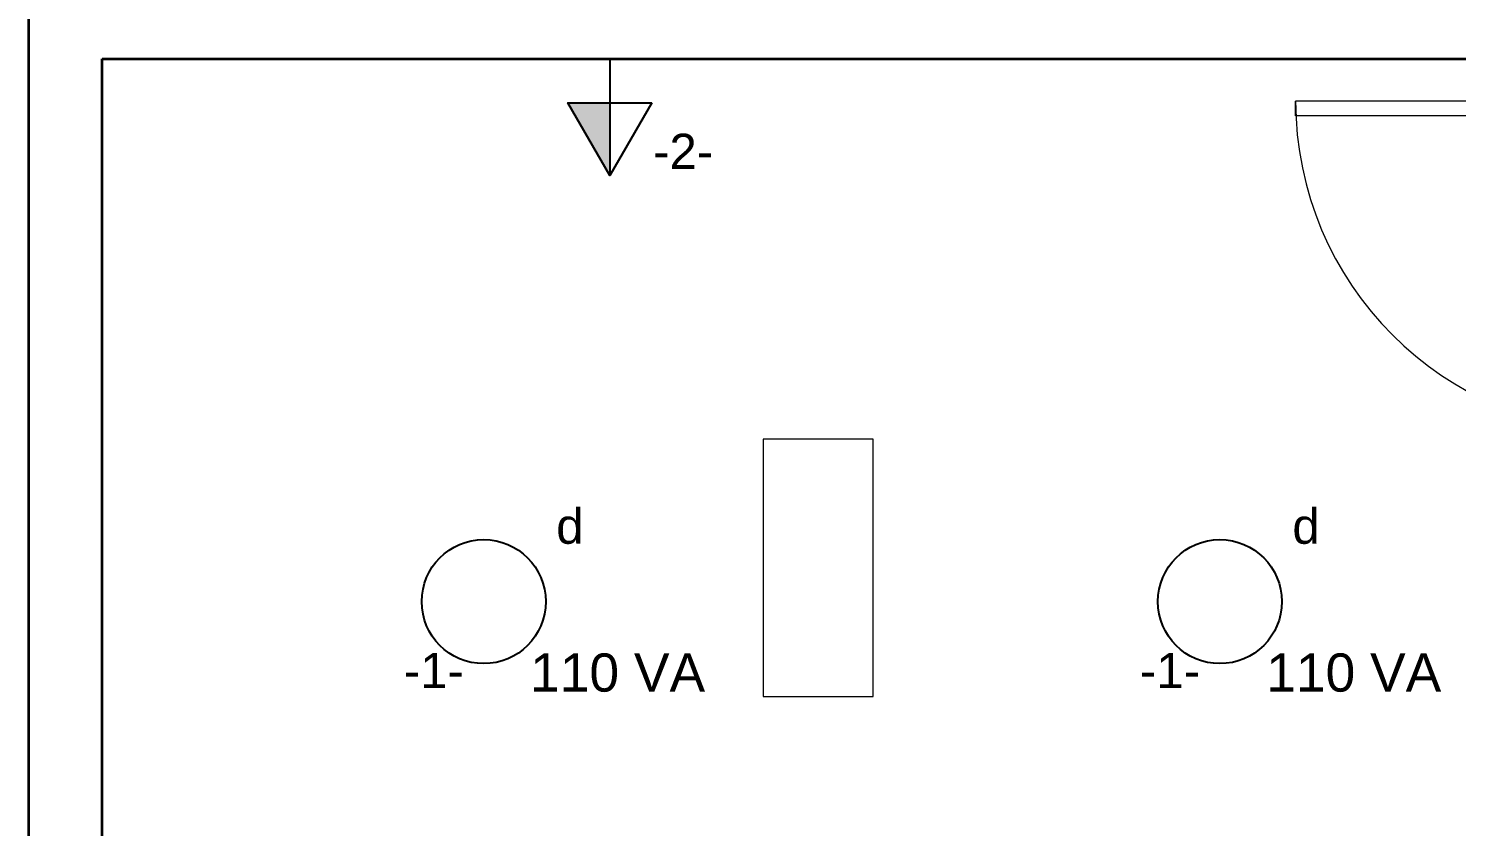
# Model space of a CAD drawing. Header units: metres. Extents: x -182 to 99, y 70 to 113.
# Drawn here: x -91.223 to -87.335, y 86.432 to 88.603 of the extents above; entities that cross this region are included whole.
import ezdxf

# ---------------------------------------------------------------- set-up
doc = ezdxf.new("R2010")
doc.units = ezdxf.units.M
doc.header["$LTSCALE"] = 0.01
for name, color, linetype, lineweight in [('A-DOOR', 1, 'Continuous', 9), ('A-DOOR-FRAM', 1, 'Continuous', 13), ('A-WALL', 2, 'Continuous', 9), ('S-COLS', 6, 'Continuous', 9)]:
    doc.layers.add(name, color=color, linetype=linetype, lineweight=lineweight)
doc.layers.add('Elétrica', color=7, linetype='Continuous')
doc.styles.add('Arial', font='arial.ttf', dxfattribs={"height": 0.295059880239521})

# ---------------------------------------------------------------- blocks, each defined once
blk = doc.blocks.new('Puerta de 1 hoja - 90 x 210 cm-173611-Planta Baja')
at = {"layer": 'A-DOOR', "lineweight": 13}
for p, q in [((0.6768665836338023, 0.9499999999999847), (0.716866583633804, 0.9499999999999847)), ((0.6768665836338023, 0.0700000000000198), (0.6768665836338023, 0.9499999999999847)), ((0.7168665836338028, 0.0600000000000198), (0.7168665836338028, 0.9499999999999847)), ((0.7018665836337856, 0.0700000000000198), (0.6768665836338023, 0.0700000000000198)), ((0.7018665836337856, 0.0600000000000198), (0.7018665836337856, 0.0700000000000198)), ((0.7168665836338028, 0.0600000000000198), (0.7018665836337856, 0.0600000000000198))]:
    blk.add_line(p, q, dxfattribs=at)
blk.add_arc((0.7168665836338071, 0.0499999999999811), 0.9000000000000028, 90.00000000000017, 179.9999999999998, dxfattribs=at)
at = {"layer": 'A-DOOR-FRAM'}
for p, q in [((-0.183133416366197, 0.0600000000000134), (-0.2531334163661975, 0.0600000000000134)), ((-0.2531334163661975, 0.0600000000000134), (-0.2531334163661973, 0.0499999999999999)), ((-0.1831334163661966, 0.0499999999999999), (-0.183133416366197, 0.0600000000000134)), ((-0.1581334163661957, 0.05000000000001), (-0.1831334163661958, 0.0500000000000103)), ((-0.1581334163661959, 0.014999999999995), (-0.1581334163661957, 0.05000000000001)), ((0.716866583633802, 0.0500000000000074), (0.6918665836338023, 0.0500000000000075)), ((0.6918665836338023, 0.0500000000000075), (0.6918665836338019, 0.0149999999999923)), ((0.7868665836338021, 0.0600000000000134), (0.7168665836338014, 0.0600000000000134)), ((0.7168665836338014, 0.0600000000000134), (0.7168665836338014, 0.0499999999999999)), ((0.7868665836338021, 0.0499999999999999), (0.7868665836338021, 0.0600000000000134)), ((-0.1481334163661962, 0.0149999999999951), (-0.1581334163661959, 0.014999999999995)), ((-0.1481334163661963, -0.0499999999999996), (-0.1481334163661962, 0.0149999999999951)), ((0.6918665836338019, 0.0149999999999923), (0.6818665836338021, 0.0149999999999923)), ((0.6818665836338021, 0.0149999999999923), (0.6818665836338019, -0.0500000000000022)), ((-0.2581334163661972, -0.05), (-0.2581334163661972, -0.0599999999999967)), ((-0.2581334163661972, -0.0599999999999967), (-0.1831334163661972, -0.0599999999999967)), ((-0.1831334163661972, -0.0599999999999967), (-0.1831334163661972, -0.05)), ((-0.1831334163661961, -0.0499999999999993), (-0.1481334163661963, -0.0499999999999996)), ((0.6818665836338019, -0.0500000000000022), (0.7168665836338014, -0.0500000000000023)), ((0.7168665836338018, -0.05), (0.7168665836338018, -0.0599999999999967)), ((0.7168665836338018, -0.0599999999999967), (0.7918665836338019, -0.0599999999999967)), ((0.7918665836338019, -0.0599999999999967), (0.7918665836338019, -0.05))]:
    blk.add_line(p, q, dxfattribs=at)
blk = doc.blocks.new('Pilar rectangular hormigón - 300 x 700 mm-506285-Planta Baja')
at = {"layer": 'S-COLS'}
for p, q in [((0.1499999999999999, 0.35), (-0.1500000000000001, 0.35)), ((-0.1500000000000001, 0.35), (-0.1500000000000001, -0.3499999999999998)), ((0.1499999999999999, -0.3499999999999998), (0.1499999999999999, 0.35)), ((-0.1500000000000001, -0.3499999999999998), (0.1499999999999999, -0.3499999999999998))]:
    blk.add_line(p, q, dxfattribs=at)

msp = doc.modelspace()

# ---------------------------------------------------------------- hatches: boundary and pattern name
at = {"layer": 'Elétrica'}
msp.add_hatch(color=256, dxfattribs=at).paths.add_polyline_path([(-89.63992465243466, 88.20297725445765), (-89.63992465243466, 88.4007446442702), (-89.75410570817797, 88.4007446442702)])

# ---------------------------------------------------------------- linework, layer by layer
at = {"layer": 'A-WALL', "color": 7, "lineweight": 35}
for p, q in [((-91.2228299860287, 112.6299641844499), (-91.22282998602874, 77.82423272691823)), ((-91.02282998602874, 88.52060366840082), (-86.87282998602862, 88.52060366840082)), ((-91.02282998602875, 84.0956036684087), (-91.02282998602874, 88.52060366840082))]:
    msp.add_line(p, q, dxfattribs=at)
at = {"layer": 'Elétrica'}
for p, q in [((-89.63992465243268, 88.52060366840082), (-89.63992465243268, 88.4007446442702)), ((-89.63992465243268, 88.4007446442702), (-89.63992465243268, 88.20297725445765))]:
    msp.add_line(p, q, dxfattribs=at)
msp.add_lwpolyline([(-89.52574359667959, 88.4007446442702), (-89.63992465243268, 88.20297725445765), (-89.75410570817589, 88.4007446442702)], close=True, dxfattribs=at)
for centre in [(-89.98348450324727, 87.04352168678906), (-87.97911929942461, 87.04352168678906)]:
    msp.add_circle(centre, 0.168761505975434, dxfattribs=at)

# ---------------------------------------------------------------- block references
at = {"layer": 'A-DOOR', "rotation": 89.9999999999999}
msp.add_blockref('Puerta de 1 hoja - 90 x 210 cm-173611-Planta Baja', (-86.82282998602861, 87.68873708476681), dxfattribs=at)
at = {"layer": 'S-COLS', "rotation": 180}
msp.add_blockref('Pilar rectangular hormigón - 300 x 700 mm-506285-Planta Baja', (-89.07282998602864, 87.13560366840065), dxfattribs=at)

# ---------------------------------------------------------------- texts
at = {"layer": 'Elétrica', "lineweight": 20, "style": 'Arial'}
for s, p in [('-2-', (-89.52244747792886, 88.22100550633574)), ('d', (-89.78609909144211, 87.20092874454156)), ('d', (-87.78173388761945, 87.20092874454156)), ('-1-', (-90.20113409302203, 86.80809123929042)), ('-1-', (-88.19676888919938, 86.80809123929042))]:
    msp.add_text(s, height=0.0958872193042089, dxfattribs=at).set_placement(p)
at = {"layer": 'Elétrica', "lineweight": 20, "char_height": 0.1040247351295362, "width": 0.59539561451889, "attachment_point": 8, "style": 'Arial'}
for insert in [(-89.6189419647069, 86.79700885695175), (-87.61457676088425, 86.79700885695175)]:
    msp.add_mtext('{\\H0.0275x;\\P\\P}110 VA', dxfattribs=dict(at, insert=insert))

doc.saveas('drawing.dxf')
